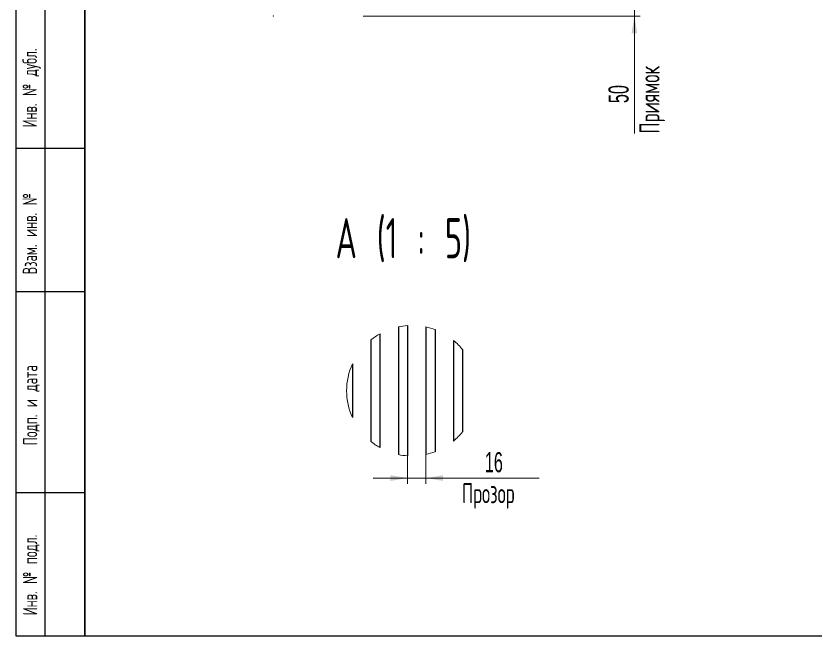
# Model space of a CAD drawing. Header units: millimetres. Extents: x 160 to 8396, y -16 to 5840.
# Drawn here: x 160 to 2949, y 100 to 2260 of the extents above; entities that cross this region are included whole.
import ezdxf

# ---------------------------------------------------------------- set-up
doc = ezdxf.new("R2010")
doc.units = ezdxf.units.MM
doc.header["$LTSCALE"] = 20
doc.header["$PDSIZE"] = -1
doc.styles.add('SLDTEXTSTYLE0', font='TXT', dxfattribs={"width": 0.605, "bigfont": 'bigfont'})
doc.styles.add('SLDTEXTSTYLE1', font='TXT', dxfattribs={"width": 0.605})
doc.styles.add('SLDTEXTSTYLE3', font='TXT', dxfattribs={"width": 0.57, "bigfont": 'bigfont'})
doc.dimstyles.new('SLDDIMSTYLE0', dxfattribs={"dimtxt": 70, "dimasz": 60, "dimexe": 0, "dimexo": 0.0625, "dimgap": 17.5, "dimtad": 2, "dimdec": 0, "dimrnd": 1e-09, "dimzin": 12, "dimdsep": 46, "dimtxsty": 'SLDTEXTSTYLE1', "dimsah": 1, "dimcen": 0.09, "dimadec": 0, "dimazin": 3, "dimtol": 1, "dimtfac": 1, "dimtdec": 3, "dimtmove": 0, "dimatfit": 0, "dimfxl": 0, "dimfrac": 2, "dimtolj": 1, "dimarcsym": 0})
doc.dimstyles.new('SLDDIMSTYLE4', dxfattribs={"dimtxt": 70, "dimasz": 60, "dimexe": 0, "dimexo": 0.0625, "dimgap": 17.5, "dimtad": 2, "dimdec": 0, "dimlfac": 0.25, "dimrnd": 1e-09, "dimzin": 12, "dimdsep": 46, "dimtxsty": 'SLDTEXTSTYLE1', "dimsah": 1, "dimcen": 0.09, "dimadec": 0, "dimazin": 3, "dimtol": 1, "dimtfac": 1, "dimtdec": 3, "dimtmove": 0, "dimatfit": 0, "dimfxl": 0, "dimfrac": 2, "dimtolj": 1, "dimarcsym": 0})

# ---------------------------------------------------------------- blocks, each defined once
blk = doc.blocks.new('_D')
at = {"color": 7, "linetype": 'Continuous', "lineweight": 0}
for p, q in [((2315.8, 2309.9), (2315.8, 2429.9)), ((1772.8, 2309.9), (2335.8, 2309.9)), ((2315.8, 2309.9), (2315.8, 2259.9)), ((1369.9, 2259.9), (2335.8, 2259.9)), ((2315.8, 2259.9), (2315.8, 1850.2))]:
    blk.add_line(p, q, dxfattribs=at)
at = {"color": 7, "linetype": 'Continuous', "lineweight": 18}
for points in [[(2315.8, 2309.9), (2325.8, 2369.9), (2305.8, 2369.9)], [(2315.8, 2259.9), (2305.8, 2199.9), (2325.8, 2199.9)]]:
    blk.add_solid(points, dxfattribs=at)
at = {"color": 7, "linetype": 'Continuous', "lineweight": 18, "char_height": 70, "attachment_point": 1, "rotation": 90}
for s, insert, style in [('Приямок', (2333.6, 1850.2), 'SLDTEXTSTYLE0'), ('50', (2225.5, 1956.3), 'SLDTEXTSTYLE1')]:
    blk.add_mtext(s, dxfattribs=dict(at, insert=insert, style=style))
blk = doc.blocks.new('_D_11')
at = {"color": 7, "linetype": 'Continuous', "lineweight": 0}
for p, q in [((1524.9, 727.6), (1524.9, 630.2)), ((1588.9, 732.4), (1588.9, 630.2)), ((1524.9, 650.2), (1404.9, 650.2)), ((1524.9, 650.2), (1588.9, 650.2)), ((1588.9, 650.2), (1983.6, 650.2))]:
    blk.add_line(p, q, dxfattribs=at)
at = {"color": 7, "linetype": 'Continuous', "lineweight": 18}
for points in [[(1524.9, 650.2), (1464.9, 660.2), (1464.9, 640.2)], [(1588.9, 650.2), (1648.9, 640.2), (1648.9, 660.2)]]:
    blk.add_solid(points, dxfattribs=at)
at = {"color": 7, "linetype": 'Continuous', "lineweight": 18, "char_height": 70, "attachment_point": 1}
for s, insert, style in [('16', (1794.3, 740.5), 'SLDTEXTSTYLE1'), ('Прозор', (1714.7, 632.4), 'SLDTEXTSTYLE0')]:
    blk.add_mtext(s, dxfattribs=dict(at, insert=insert, style=style))

msp = doc.modelspace()

# ---------------------------------------------------------------- linework, layer by layer
at = {"color": 7, "linetype": 'Continuous', "lineweight": 25}
for p, q in [((400, 100), (400, 5840)), ((160, 3000), (160, 100)), ((260, 3000), (260, 100)), ((400, 3000), (400, 100)), ((160, 1800), (400, 1800)), ((160, 1300), (400, 1300)), ((1492.9, 1177), (1492.9, 732)), ((1524.9, 1181.5), (1524.9, 727.6)), ((1588.9, 1176.7), (1588.9, 732.4)), ((1428.9, 1152.9), (1428.9, 756.1)), ((1620.9, 1167.2), (1620.9, 741.9)), ((1396.9, 1131.2), (1396.9, 777.9)), ((1684.9, 1130), (1684.9, 779.1)), ((1716.9, 1097.7), (1716.9, 811.4)), ((1332.9, 1048.3), (1332.9, 860.8)), ((160, 600), (400, 600)), ((160, 100), (400, 100)), ((400, 100), (8300, 100))]:
    msp.add_line(p, q, dxfattribs=at)
at = {"color": 7, "linetype": 'Continuous', "lineweight": 18}
for centre, radius, start, end in [((1540.1, 954.7), 227.3, 93.8365, 101.9867), ((1540.2, 954.7), 227.3, 69.1958, 77.6199), ((1540.2, 954.5), 227.5, 119.2759, 129.0271), ((1540.1, 954.5), 227.5, 38.9967, 50.467), ((1540.1, 954.5), 227.5, 155.6555, 204.3445), ((1540.1, 954.6), 227.5, 309.5332, 321.0048), ((1540.1, 954.5), 227.4, 230.9708, 240.7239), ((1540.2, 954.8), 227.7, 258.02, 266.1567), ((1540.1, 954.6), 227.5, 282.3822, 290.7989)]:
    msp.add_arc(centre, radius, start, end, dxfattribs=at)
at = {"color": 7, "linetype": 'Continuous', "lineweight": 0}
msp.add_point((1057.2, 2259.9), dxfattribs=at)

# ---------------------------------------------------------------- texts
at = {"color": 7, "linetype": 'Continuous', "lineweight": 0, "char_height": 50, "attachment_point": 1, "rotation": 90, "style": 'SLDTEXTSTYLE0'}
for s, insert in [('Инв. № дубл.', (182.9, 1871.7)), ('Взам. инв. №', (183.5, 1359.5)), ('Подп. и дата', (184.4, 764.5)), ('Инв. № подл.', (184.1, 172.2))]:
    msp.add_mtext(s, dxfattribs=dict(at, insert=insert))
at = {"color": 7, "linetype": 'Continuous', "lineweight": 0, "insert": (1510.1, 1555.9), "char_height": 140, "attachment_point": 2, "style": 'SLDTEXTSTYLE3'}
msp.add_mtext('А (1 : 5)', dxfattribs=at)

# ---------------------------------------------------------------- dimensions: what is measured, and where the dimension line sits
at = {"color": 7, "linetype": 'Continuous', "lineweight": 18}
dim = msp.add_linear_dim(base=(2423.9, 2259.9), p1=(1772.8, 2309.9), p2=(1369.9, 2259.9), angle=90, text='<>\\XПриямок', dimstyle='SLDDIMSTYLE0', dxfattribs=at)
dim.commit()
dim.dimension.update_dxf_attribs({"geometry": '_D', "text_midpoint": (2423.9, 2011.1), "dimtype": 160})
dim = msp.add_linear_dim(base=(1588.9, 542.1), p1=(1524.9, 727.6), p2=(1588.9, 732.4), text='<>\\XПрозор', dimstyle='SLDDIMSTYLE4', dxfattribs=at)
dim.commit()
dim.dimension.update_dxf_attribs({"geometry": '_D_11', "text_midpoint": (1849.2, 542.1), "dimtype": 160})

doc.saveas('drawing.dxf')
